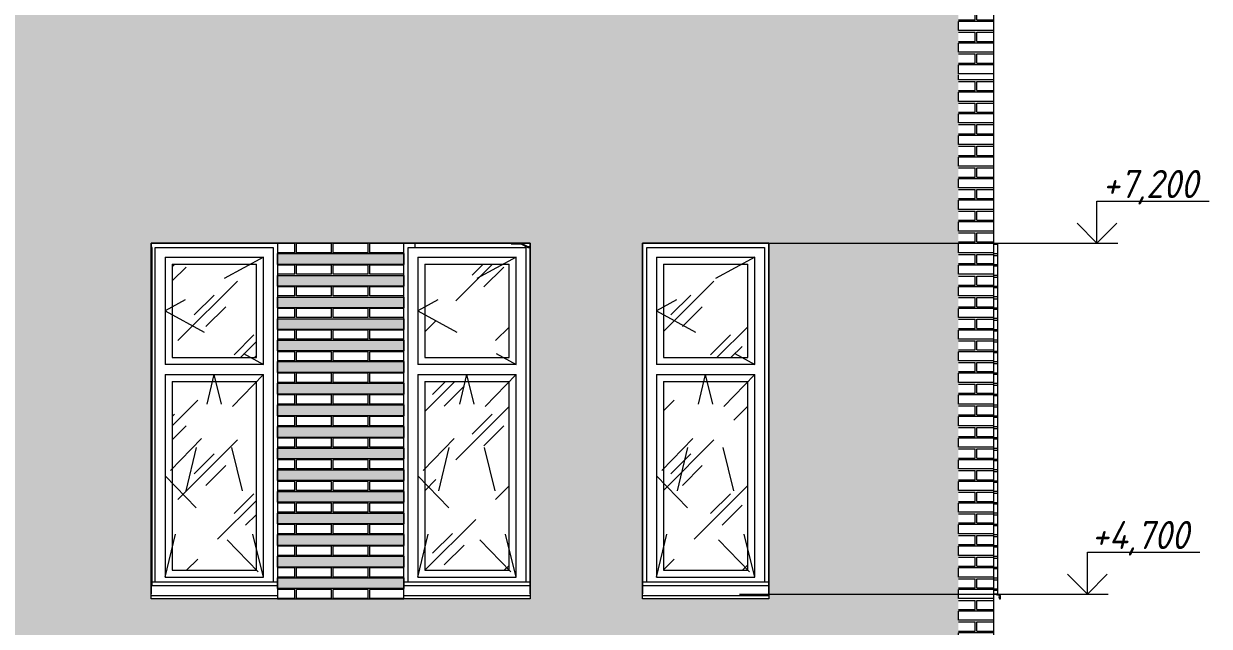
# Model space of a CAD drawing. Header units: millimetres. Extents: x 3914 to 319671, y -18248 to 19136.
# Drawn here: x 157616 to 166061, y 4471 to 8763 of the extents above; entities that cross this region are included whole.
import ezdxf

# ---------------------------------------------------------------- set-up
doc = ezdxf.new("R2010")
doc.units = ezdxf.units.MM
doc.linetypes.add('Штрих', pattern=[635, 317.5, -317.5])
for name, color, linetype, lineweight in [('A-GENM', 7, 'Continuous', 9), ('A-GLAZ', 7, 'Continuous', 9), ('A-GLAZ-1', 7, 'Continuous', 5), ('A-GLAZ-2', 7, 'Штрих', 5), ('A-WALL', 7, 'Continuous', 5), ('A-WALL-PATT', 7, 'Continuous', 5), ('G-ANNO-DIMS', 7, 'Continuous', 9), ('G-ANNO-DIMS-1', 7, 'Continuous', 20), ('I-WALL', 7, 'Continuous', 5)]:
    doc.layers.add(name, color=color, linetype=linetype, lineweight=lineweight)
doc.styles.add('ISOCPEUR_I_3', font='isocpeui.ttf', dxfattribs={"width": 0.9, "height": 200})
pattern_1 = [(180, (164523.65, 4271), (-2e-14, -154), [125, -137]), (90, (164523.65, 4206), (-262, 2e-14), [65, -89]), (180, (164523.65, 4206), (-2e-14, -154), [125, -137]), (90, (164535.65, 4206), (-262, 2e-14), [65, -89]), (180, (164660.65, 4206), (-2e-14, -154), [125, -137]), (180, (164660.65, 4271), (-2e-14, -154), [125, -137]), (90, (164404.65, 4283), (-262, 2e-14), [65, -89]), (90, (164654.65, 4283), (-262, 2e-14), [65, -89]), (0, (164404.65, 4283), (0, -154), [250, -12]), (0, (164404.65, 4348), (0, -154), [250, -12])]
pattern_2 = [(180, (164523.65, 8471), (-2e-14, -154), [125, -137]), (90, (164523.65, 8406), (-262, 2e-14), [65, -89]), (180, (164523.65, 8406), (-2e-14, -154), [125, -137]), (90, (164535.65, 8406), (-262, 2e-14), [65, -89]), (180, (164660.65, 8406), (-2e-14, -154), [125, -137]), (180, (164660.65, 8471), (-2e-14, -154), [125, -137]), (90, (164404.65, 8483), (-262, 2e-14), [65, -89]), (90, (164654.65, 8483), (-262, 2e-14), [65, -89]), (0, (164404.65, 8483), (0, -154), [250, -12]), (0, (164404.65, 8548), (0, -154), [250, -12])]
pattern_3 = [(45, (66990.3, 100), (-282.8427, 282.8427), [200, -600]), (45, (66790.3, 0), (-282.8427, 282.8427), [600, -200]), (45, (67190.3, -100), (-282.8427, 282.8427), [200, -600])]

# ---------------------------------------------------------------- blocks, each defined once
blk = doc.blocks.new('Окно_СКБ_1Ст_БезПР - ОК-6__л__900х2500_h_ с форточкой_Вестибюль_ залы ДОО-V4-АР2_ТР1_Фасад 1-___')
at = {"layer": 'A-GLAZ-1'}
h = blk.add_hatch(dxfattribs=at)
h.set_pattern_fill('FP_27', color=256, style=0, pattern_type=2)
h.set_pattern_definition(pattern_3)
h.paths.add_polyline_path([(121637.5, 6385), (121880, 6385), (121880, 7050), (121280, 7050), (121280, 6385)], flags=0)
h = blk.add_hatch(dxfattribs=at)
h.set_pattern_fill('FP_27', color=256, style=0, pattern_type=2)
h.set_pattern_definition(pattern_3)
h.paths.add_polyline_path([(121637.5, 4870), (121880, 4870), (121880, 6215), (121280, 6215), (121280, 4870)], flags=0)
for p, q in [((122030, 7200), (121130, 7200)), ((122030, 4702.5), (122030, 7200)), ((121130, 7127), (121130, 7047.1)), ((121160, 4785), (121160, 7170)), ((121160, 7170), (122000, 7170)), ((121230, 7100), (121230, 6335)), ((121230, 7100), (121930, 7100)), ((121930, 6335), (121930, 7100)), ((122000, 7170), (122000, 4785)), ((121280, 7050), (121280, 6385)), ((121280, 7050), (121880, 7050)), ((121880, 6385), (121880, 7050)), ((121130, 6970.1), (121130, 6893.1)), ((121130, 6816.1), (121130, 6739.1)), ((121130, 6662.1), (121130, 6585.1)), ((121130, 6508.1), (121130, 6433.1)), ((121130, 6356.1), (121130, 6279.1)), ((121930, 6335), (121230, 6335)), ((121280, 6385), (121880, 6385)), ((121230, 6265), (121230, 4820)), ((121230, 6265), (121930, 6265)), ((121930, 4820), (121930, 6265)), ((121130, 6202.1), (121130, 6124.5)), ((121280, 6215), (121280, 4870)), ((121280, 6215), (121880, 6215)), ((121880, 4870), (121880, 6215)), ((121130, 6047.5), (121130, 5971.1)), ((121130, 5894.1), (121130, 5816.9)), ((121130, 5739.9), (121130, 5662.9)), ((121130, 5585.9), (121130, 5508.8)), ((121130, 5431.8), (121130, 5355)), ((121130, 5278), (121130, 5201.5)), ((121130, 5124.5), (121130, 5047)), ((121130, 4970), (121130, 4893.1)), ((121130, 4816.1), (121130, 4740.4)), ((121230, 4820), (121930, 4820)), ((121280, 4870), (121880, 4870))]:
    blk.add_line(p, q, dxfattribs=at)
at = {"layer": 'A-GLAZ-2'}
for p, q in [((121930, 7100), (121230, 6717.5)), ((121230, 6717.5), (121930, 6335)), ((121230, 4820), (121580, 6265)), ((121930, 6265), (121230, 5542.5)), ((121930, 4820), (121580, 6265)), ((121230, 5542.5), (121930, 4820))]:
    blk.add_line(p, q, dxfattribs=at)
blk = doc.blocks.new('Окно_СКБ_1Ст_БезПР - ОК-6__л__900х2500_h_ с форточкой_Вестибюль_ залы ДОО-V48-АР2_ТР1_Фасад 1-___')
at = {"layer": 'A-GLAZ-1'}
h = blk.add_hatch(dxfattribs=at)
h.set_pattern_fill('FP_27', color=256, style=0, pattern_type=2)
h.set_pattern_definition(pattern_3)
h.paths.add_polyline_path([(119480, 6385), (120080, 6385), (120080, 7050), (119480, 7050), (119480, 6577.8)], flags=0)
h = blk.add_hatch(dxfattribs=at)
h.set_pattern_fill('FP_27', color=256, style=0, pattern_type=2)
h.set_pattern_definition(pattern_3)
h.paths.add_polyline_path([(119480, 4870), (120080, 4870), (120080, 6215), (119480, 6215), (119480, 5404.6)], flags=0)
for p, q in [((119330, 7200), (119330, 4702.5)), ((120230, 7200), (119330, 7200)), ((119360, 4785), (119360, 7170)), ((119360, 7170), (120200, 7170)), ((119430, 7100), (119430, 6335)), ((119430, 7100), (120130, 7100)), ((120130, 6335), (120130, 7100)), ((120200, 7170), (120200, 4785)), ((120230, 7047.1), (120230, 7127)), ((119480, 7050), (119480, 6385)), ((119480, 7050), (120080, 7050)), ((120080, 6385), (120080, 7050)), ((120230, 6893.1), (120230, 6970.1)), ((120230, 6739.1), (120230, 6816.1)), ((120230, 6585.1), (120230, 6662.1)), ((120230, 6433.1), (120230, 6508.1)), ((120130, 6335), (119430, 6335)), ((119480, 6385), (120080, 6385)), ((120230, 6279.1), (120230, 6356.1)), ((119430, 6265), (119430, 4820)), ((119430, 6265), (120130, 6265)), ((120130, 4820), (120130, 6265)), ((119480, 6215), (119480, 4870)), ((119480, 6215), (120080, 6215)), ((120080, 4870), (120080, 6215)), ((120230, 6124.5), (120230, 6202.1)), ((120230, 5971.1), (120230, 6047.5)), ((120230, 5816.9), (120230, 5894.1)), ((120230, 5662.9), (120230, 5739.9)), ((120230, 5508.8), (120230, 5585.9)), ((120230, 5355), (120230, 5431.8)), ((120230, 5201.5), (120230, 5278)), ((120230, 5047), (120230, 5124.5)), ((120230, 4893.1), (120230, 4970)), ((119430, 4820), (120130, 4820)), ((119480, 4870), (120080, 4870)), ((120230, 4740.4), (120230, 4816.1))]:
    blk.add_line(p, q, dxfattribs=at)
at = {"layer": 'A-GLAZ-2'}
for p, q in [((120130, 7100), (119430, 6717.5)), ((119430, 6717.5), (120130, 6335)), ((119430, 4820), (119780, 6265)), ((120130, 6265), (119430, 5542.5)), ((120130, 4820), (119780, 6265)), ((119430, 5542.5), (120130, 4820))]:
    blk.add_line(p, q, dxfattribs=at)
blk = doc.blocks.new('Окно_СКБ_1Ст_БезПР - ОК-6__л__900х2500_h_ с форточкой_Вестибюль_ залы ДОО-V58-АР2_ТР1_Фасад 1-___')
at = {"layer": 'A-GLAZ-1'}
h = blk.add_hatch(dxfattribs=at)
h.set_pattern_fill('FP_27', color=256, style=0, pattern_type=2)
h.set_pattern_definition(pattern_3)
h.paths.add_polyline_path([(123169.8, 6385), (123580, 6385), (123580, 7050), (122980, 7050), (122980, 6385)], flags=0)
h = blk.add_hatch(dxfattribs=at)
h.set_pattern_fill('FP_27', color=256, style=0, pattern_type=2)
h.set_pattern_definition(pattern_3)
h.paths.add_polyline_path([(123580, 4870), (123580, 6215), (122980, 6215), (122980, 4870), (123169.8, 4870)], flags=0)
for p, q in [((122830, 7200), (122830, 4702.5)), ((123730, 7200), (122830, 7200)), ((123730, 4702.5), (123730, 7200)), ((122860, 4785), (122860, 7170)), ((122860, 7170), (123700, 7170)), ((122930, 7100), (122930, 6335)), ((122930, 7100), (123630, 7100)), ((123630, 6335), (123630, 7100)), ((123700, 7170), (123700, 4785)), ((122980, 7050), (122980, 6385)), ((122980, 7050), (123580, 7050)), ((123580, 6385), (123580, 7050)), ((123630, 6335), (122930, 6335)), ((122980, 6385), (123580, 6385)), ((122930, 6265), (122930, 4820)), ((122930, 6265), (123630, 6265)), ((123630, 4820), (123630, 6265)), ((122980, 6215), (122980, 4870)), ((122980, 6215), (123580, 6215)), ((123580, 4870), (123580, 6215)), ((122930, 4820), (123630, 4820)), ((122980, 4870), (123580, 4870))]:
    blk.add_line(p, q, dxfattribs=at)
at = {"layer": 'A-GLAZ-2'}
for p, q in [((123630, 7100), (122930, 6717.5)), ((122930, 6717.5), (123630, 6335)), ((122930, 4820), (123280, 6265)), ((123630, 6265), (122930, 5542.5)), ((123630, 4820), (123280, 6265)), ((122930, 5542.5), (123630, 4820))]:
    blk.add_line(p, q, dxfattribs=at)
blk = doc.blocks.new('Фахверк_Влож_Полоса верхняя - Полоса верхняя_Фахверка-V124-АР2_ТР1_Фасад 1-___')
at = {"layer": 'A-GENM'}
for p, q in [((119336, 7175), (119330, 7175)), ((119330, 7170), (119336, 7170)), ((119336, 7170), (119336, 7175))]:
    blk.add_line(p, q, dxfattribs=at)
blk = doc.blocks.new('Фахверк_Влож_Уголок - Уголок_Фахверка-V125-АР2_ТР1_Фасад 1-___')
at = {"layer": 'A-GENM'}
for p, q in [((119330, 7170), (119336, 7170)), ((119336, 7170), (119336, 4758.8))]:
    blk.add_line(p, q, dxfattribs=at)
blk = doc.blocks.new('Фахверк_Влож_Полоса верхняя - Полоса верхняя_Фахверка-V111-АР2_ТР1_Фасад 1-___')
at = {"layer": 'A-GENM'}
for p, q in [((96944, 3000), (96944, 2995)), ((96944, 2995), (97012.8, 2995)), ((97012.8, 2995), (97064, 2970)), ((97065.2, 2975), (97014, 3000)), ((97064, 2970), (97080, 2970)), ((97080, 2975), (97065.2, 2975))]:
    blk.add_line(p, q, dxfattribs=at)
blk = doc.blocks.new('WNW_Отлив - Отлив_металлический-V215-АР2_ТР1_Фасад 1-___')
at = {"layer": 'A-GLAZ-1'}
for p, q in [((120230, 4785), (119336, 4785)), ((120230, 4760), (119336, 4760)), ((119330, 4691), (119330, 4702.5)), ((119330, 4666), (119330, 4691)), ((119330, 4691), (120230, 4691)), ((120230, 4666), (119330, 4666)), ((120230, 4695.6), (120230, 4691)), ((120230, 4691), (120230, 4666))]:
    blk.add_line(p, q, dxfattribs=at)
blk = doc.blocks.new('WNW_Отлив - Отлив_металлический-V185-АР2_ТР1_Фасад 1-___')
at = {"layer": 'A-GLAZ-1'}
for p, q in [((51910, 9285), (51010, 9285)), ((51910, 9260), (51010, 9260)), ((51010, 9191), (51010, 9195.6)), ((51010, 9166), (51010, 9191)), ((51010, 9191), (51910, 9191)), ((51910, 9166), (51010, 9166)), ((51910, 9202.5), (51910, 9191)), ((51910, 9191), (51910, 9166))]:
    blk.add_line(p, q, dxfattribs=at)
blk = doc.blocks.new('WNW_Отлив - Отлив_металлический-V187-АР2_ТР1_Фасад 1-___')
at = {"layer": 'A-GLAZ-1'}
for p, q in [((67060, 9285), (66160, 9285)), ((67060, 9260), (66160, 9260)), ((66160, 9191), (66160, 9202.5)), ((66160, 9166), (66160, 9191)), ((66160, 9191), (67060, 9191)), ((67060, 9166), (66160, 9166)), ((67060, 9202.5), (67060, 9191)), ((67060, 9191), (67060, 9166))]:
    blk.add_line(p, q, dxfattribs=at)
blk = doc.blocks.new('WNW_Отлив - Отлив_металлический-V222-АР2_ТР1_Фасад 1-___')
at = {"layer": 'A-GLAZ-1'}
for p, q in [((125380, 4691), (125330, 4702.5)), ((125330, 4701.5), (125379, 4690.2)), ((125369.8, 4680.4), (125368.9, 4680.1)), ((125368.9, 4680.1), (125374, 4666)), ((125374.7, 4667), (125369.8, 4680.4)), ((125374, 4666), (125380, 4666)), ((125379, 4667), (125374.7, 4667)), ((125379, 4690.2), (125379, 4667)), ((125380, 4666), (125380, 4691))]:
    blk.add_line(p, q, dxfattribs=at)
blk = doc.blocks.new('Высотные отметки - Стрелка_Верх-17668718-АР2_ТР1_Фасад 1-___')
at = {"layer": 'G-ANNO-DIMS'}
for p, q in [((-894.2, 12000), (-1694.2, 12000)), ((-894.2, 11700), (-894.2, 12000)), ((-742.6, 11700), (-1042.6, 11700))]:
    blk.add_line(p, q, dxfattribs=at)
at = {"layer": 'G-ANNO-DIMS-1'}
for q in [(-1035.7, 11841.4), (-752.8, 11841.4)]:
    blk.add_line((-894.2, 11700), q, dxfattribs=at)

msp = doc.modelspace()

# ---------------------------------------------------------------- hatches: boundary and pattern name
at = {"layer": 'A-WALL-PATT'}
h = msp.add_hatch(dxfattribs=at)
h.set_pattern_fill('FP_21', color=256, style=0, pattern_type=2)
h.set_pattern_definition(pattern_2)
h.paths.add_polyline_path([(128303.7, 8400), (164273.7, 8400), (164273.7, 13776), (128303.7, 13774.9), (128303.7, 10879.6)], flags=0)
h.paths.add_polyline_path([(156234.4, 8866), (156223.7, 8867), (156223.7, 8900), (155173.7, 8900), (155173.7, 8866), (152873.7, 8867), (152873.7, 11400), (157123.7, 11400), (157123.7, 8866), (156771.1, 8866)], flags=0)
h.paths.add_polyline_path([(140023.7, 8866), (137323.7, 8867), (137323.7, 11400), (140023.7, 11400), (140023.7, 8867)], flags=0)
h.paths.add_polyline_path([(132516.3, 8866), (131923.7, 8867), (131923.7, 8900), (131123.7, 8900), (131123.7, 8866), (130223.7, 8867), (130223.7, 11400), (136273.7, 11400), (136273.7, 8866), (133973.7, 8867), (133973.7, 8900), (132823.7, 8900), (132823.7, 8866)], flags=0)
h.paths.add_polyline_path([(159423.7, 8866), (158523.7, 8867), (158523.7, 11400), (162923.7, 11400), (162923.7, 8866), (160623.7, 8867), (160622.7, 8900), (159423.7, 8900), (159423.7, 8867)], flags=0)
h.paths.add_polyline_path([(145508.5, 8866), (145423.7, 8867), (145423.7, 8900), (144373.7, 8900), (144373.7, 8866), (142073.7, 8867), (142073.7, 11400), (146323.7, 11400), (146323.7, 8866)], flags=0)
h.paths.add_polyline_path([(151637.6, 8866), (150823.7, 8867), (150823.7, 11400), (151723.7, 11400), (151723.7, 8866)], flags=0)
h.paths.add_polyline_path([(148123.7, 8866), (147223.7, 8867), (147223.7, 11400), (149923.7, 11400), (149923.7, 8866), (148383.1, 8866)], flags=0)
h = msp.add_hatch(dxfattribs=at)
h.set_pattern_fill('FP_21', color=256, style=0, pattern_type=2)
h.set_pattern_definition(pattern_2)
h.paths.add_polyline_path([(164423.7, 8400), (164523.7, 8400), (164523.7, 13776), (164273.7, 13776), (164273.7, 8400)], flags=0)
h = msp.add_hatch(dxfattribs=at)
h.set_pattern_fill('FP_17', color=256, style=0, pattern_type=2)
h.set_pattern_definition(pattern_1)
h.paths.add_polyline_path([(128303.7, 4200), (164273.7, 4200), (164273.7, 8400), (128303.7, 8400), (128303.7, 4622.4)], flags=0)
h.paths.add_polyline_path([(152873.7, 4666), (152873.7, 4700), (151723.7, 4700), (151723.7, 4666), (149423.7, 4667), (149423.7, 7200), (153773.7, 7200), (153773.7, 4666), (153169.8, 4666)], flags=0)
h.paths.add_polyline_path([(148123.7, 4666), (147223.7, 4667), (147223.7, 7200), (148123.7, 7200), (148123.7, 4667)], flags=0)
h.paths.add_polyline_path([(134426.9, 4666), (131923.7, 4667), (131923.7, 7200), (134873.7, 7200), (134873.7, 4666), (134782.7, 4666)], flags=0)
h.paths.add_polyline_path([(162923.7, 4666), (162023.7, 4667), (162023.7, 7200), (162923.7, 7200), (162923.7, 4667)], flags=0)
h.paths.add_polyline_path([(161223.7, 4666), (158523.7, 4667), (158523.7, 7200), (161223.7, 7200), (161223.7, 4667)], flags=0)
h.paths.add_polyline_path([(139123.7, 4666), (139123.7, 4700), (138223.7, 4700), (138223.7, 4666), (135923.7, 4667), (135923.7, 7200), (140023.7, 7200), (140023.7, 4666), (139226.7, 4666)], flags=0)
h.paths.add_polyline_path([(130931.9, 4666), (130223.7, 4667), (130223.7, 7200), (131123.7, 7200), (131123.7, 4666)], flags=0)
h.paths.add_polyline_path([(142954.7, 4666), (142073.7, 4667), (142073.7, 7200), (146323.7, 7200), (146323.7, 4666), (144023.7, 4667), (144023.1, 4700), (142973.7, 4700), (142973.7, 4666)], flags=0)
h.paths.add_polyline_path([(157123.7, 4666), (154823.7, 4667), (154823.7, 7200), (157123.7, 7200), (157123.7, 4667)], flags=0)
h = msp.add_hatch(dxfattribs=at)
h.set_pattern_fill('FP_17', color=256, style=0, pattern_type=2)
h.set_pattern_definition(pattern_1)
h.paths.add_polyline_path([(164423.7, 4200), (164523.7, 4200), (164523.7, 8400), (164273.7, 8400), (164273.7, 4200)], flags=0)
h = msp.add_hatch(dxfattribs=at)
h.set_pattern_fill('FP_73', color=256, style=0, pattern_type=2)
h.set_pattern_definition([(180, (159808.38, 4271.04), (-2e-14, -154), [125, -137]), (90, (159808.38, 4206.04), (-262, 2e-14), [65, -89]), (180, (159808.38, 4206.04), (-2e-14, -154), [125, -137]), (90, (159820.38, 4206.04), (-262, 2e-14), [65, -89]), (180, (159945.38, 4206.04), (-2e-14, -154), [125, -137]), (180, (159945.38, 4271.04), (-2e-14, -154), [125, -137]), (90, (159689.38, 4283.04), (-262, 2e-14), [65, -89]), (90, (159939.38, 4283.04), (-262, 2e-14), [65, -89]), (0, (159689.38, 4283.04), (0, -154), [250, -12]), (0, (159689.38, 4348.04), (0, -154), [250, -12])])
h.paths.add_polyline_path([(160323.7, 4666), (160323.7, 4740.4), (159423.7, 4740.4), (159423.7, 4666), (160065, 4666)], flags=0)
h.paths.add_polyline_path([(159423.7, 4816.1), (160323.7, 4816.1), (160323.7, 4893.1), (159423.7, 4893.1)], flags=0)
h.paths.add_polyline_path([(160065, 4970), (160323.7, 4970), (160323.7, 5047), (159423.7, 5047), (159423.7, 4970)], flags=0)
h.paths.add_polyline_path([(159423.7, 5124.5), (160323.7, 5124.5), (160323.7, 5201.5), (159423.7, 5201.5)], flags=0)
h.paths.add_polyline_path([(160065, 5278), (160323.7, 5278), (160323.7, 5355), (159423.7, 5355), (159423.7, 5278)], flags=0)
h.paths.add_polyline_path([(160256.6, 5431.8), (160323.7, 5431.8), (160323.7, 5508.8), (159423.7, 5508.8), (159423.7, 5431.8), (160065, 5431.8)], flags=0)
h.paths.add_polyline_path([(160323.7, 5585.9), (160323.7, 5662.9), (159423.7, 5662.9), (159423.7, 5585.9), (160256.6, 5585.9)], flags=0)
h.paths.add_polyline_path([(160065, 5739.9), (160323.7, 5739.9), (160323.7, 5816.9), (159423.7, 5816.9), (159423.7, 5739.9)], flags=0)
h.paths.add_polyline_path([(160065, 5894.1), (160323.7, 5894.1), (160323.7, 5971.1), (159423.7, 5971.1), (159423.7, 5894.1)], flags=0)
h.paths.add_polyline_path([(160323.7, 6047.5), (160323.7, 6124.5), (159423.7, 6124.5), (159423.7, 6047.5), (160065, 6047.5)], flags=0)
h.paths.add_polyline_path([(160065, 6202.1), (160323.7, 6202.1), (160323.7, 6279.1), (159423.7, 6279.1), (159423.7, 6202.1)], flags=0)
h.paths.add_polyline_path([(160065, 6356.1), (160323.7, 6356.1), (160323.7, 6433.1), (159423.7, 6433.1), (159423.7, 6356.1)], flags=0)
h.paths.add_polyline_path([(160065, 6508.1), (160323.7, 6508.1), (160323.7, 6585.1), (159423.7, 6585.1), (159423.7, 6508.1)], flags=0)
h.paths.add_polyline_path([(160065, 6662.1), (160323.7, 6662.1), (160323.7, 6739.1), (159423.7, 6739.1), (159423.7, 6662.1)], flags=0)
h.paths.add_polyline_path([(159423.7, 6816.1), (160323.7, 6816.1), (160323.7, 6893.1), (159423.7, 6893.1)], flags=0)
h.paths.add_polyline_path([(159423.7, 6970.1), (160323.7, 6970.1), (160323.7, 7047.1), (159423.7, 7047.1)], flags=0)
h.paths.add_polyline_path([(160323.7, 7127), (160323.7, 7200), (159423.7, 7200), (159423.7, 7127)], flags=0)
h = msp.add_hatch(dxfattribs=at)
h.set_pattern_fill('FP_91', color=256, style=0, pattern_type=2)
h.set_pattern_definition([(180, (163421.15, 4263.5), (-2e-14, -154), [125, -137]), (90, (163421.15, 4198.5), (-262, 2e-14), [65, -89]), (180, (163421.15, 4198.5), (-2e-14, -154), [125, -137]), (90, (163433.15, 4198.5), (-262, 2e-14), [65, -89]), (180, (163558.15, 4198.5), (-2e-14, -154), [125, -137]), (180, (163558.15, 4263.5), (-2e-14, -154), [125, -137]), (90, (163302.15, 4275.5), (-262, 2e-14), [65, -89]), (90, (163552.15, 4275.5), (-262, 2e-14), [65, -89]), (0, (163302.15, 4275.5), (0, -154), [250, -12]), (0, (163302.15, 4340.5), (0, -154), [250, -12])])
h.paths.add_polyline_path([(164523.7, 4700), (164530.2, 4700), (164523.7, 4701.5)], flags=0)
h.paths.add_polyline_path([(164553.7, 4700), (164553.7, 7200), (164523.7, 7200), (164523.7, 4702.5), (164534.7, 4700)], flags=0)
h = msp.add_hatch(dxfattribs=at)
h.set_pattern_fill('FP_96', color=256, style=0, pattern_type=2)
h.set_pattern_definition([(180, (161377.4, -2041.74), (-2e-14, -154), [125, -137]), (90, (161377.4, -2106.74), (-262, 2e-14), [65, -89]), (180, (161377.4, -2106.74), (-2e-14, -154), [125, -137]), (90, (161389.4, -2106.74), (-262, 2e-14), [65, -89]), (180, (161514.4, -2106.74), (-2e-14, -154), [125, -137]), (180, (161514.4, -2041.74), (-2e-14, -154), [125, -137]), (90, (161258.4, -2029.74), (-262, 2e-14), [65, -89]), (90, (161508.4, -2029.74), (-262, 2e-14), [65, -89]), (0, (161258.4, -2029.74), (0, -154), [250, -12]), (0, (161258.4, -1964.74), (0, -154), [250, -12])])
h.paths.add_polyline_path([(159423.7, 4740.4), (160323.7, 4740.4), (160323.7, 4816.1), (159423.7, 4816.1)], flags=0)
h.paths.add_polyline_path([(132823.7, 4740.4), (133973.7, 4740.4), (133973.7, 4816.1), (132823.7, 4816.1)], flags=0)
h.paths.add_polyline_path([(159423.7, 4893.1), (160323.7, 4893.1), (160323.7, 4970), (159423.7, 4970)], flags=0)
h.paths.add_polyline_path([(133884.8, 4893.1), (133973.7, 4893.1), (133973.7, 4970), (132823.7, 4970), (132823.7, 4893.1), (133250.4, 4893.1)], flags=0)
h.paths.add_polyline_path([(159423.7, 5047), (160323.7, 5047), (160323.7, 5124.5), (159423.7, 5124.5)], flags=0)
h.paths.add_polyline_path([(133973.7, 5047), (133973.7, 5124.5), (132823.7, 5124.5), (132823.7, 5047), (133814, 5047)], flags=0)
h.paths.add_polyline_path([(159423.7, 5201.5), (160323.7, 5201.5), (160323.7, 5278), (159423.7, 5278)], flags=0)
h.paths.add_polyline_path([(133250.4, 5201.5), (133973.7, 5201.5), (133973.7, 5278), (132823.7, 5278), (132823.7, 5201.5)], flags=0)
h.paths.add_polyline_path([(133672.3, 5355), (133973.7, 5355), (133973.7, 5431.8), (132823.7, 5431.8), (132823.7, 5355), (133250.4, 5355)], flags=0)
h.paths.add_polyline_path([(159423.7, 5355), (160323.7, 5355), (160323.7, 5431.8), (159423.7, 5431.8), (159423.7, 5404.6)], flags=0)
h.paths.add_polyline_path([(160065, 5508.8), (160323.7, 5508.8), (160323.7, 5585.9), (159423.7, 5585.9), (159423.7, 5508.8), (160032.5, 5508.8)], flags=0)
h.paths.add_polyline_path([(133250.4, 5508.8), (133973.7, 5508.8), (133973.7, 5585.9), (132823.7, 5585.9), (132823.7, 5508.8)], flags=0)
h.paths.add_polyline_path([(160323.7, 5662.9), (160323.7, 5739.9), (159423.7, 5739.9), (159423.7, 5662.9), (160065, 5662.9)], flags=0)
h.paths.add_polyline_path([(133530.7, 5662.9), (133973.7, 5662.9), (133973.7, 5739.9), (132823.7, 5739.9), (132823.7, 5662.9), (133250.4, 5662.9)], flags=0)
h.paths.add_polyline_path([(159921.6, 5816.9), (160323.7, 5816.9), (160323.7, 5894.1), (159423.7, 5894.1), (159423.7, 5816.9)], flags=0)
h.paths.add_polyline_path([(132823.7, 5816.9), (133973.7, 5816.9), (133973.7, 5894.1), (132823.7, 5894.1)], flags=0)
h.paths.add_polyline_path([(160323.7, 5971.1), (160323.7, 6047.5), (159423.7, 6047.5), (159423.7, 5971.1), (160065, 5971.1)], flags=0)
h.paths.add_polyline_path([(132823.7, 5971.1), (133973.7, 5971.1), (133973.7, 6047.5), (132823.7, 6047.5)], flags=0)
h.paths.add_polyline_path([(159810.8, 6124.5), (160323.7, 6124.5), (160323.7, 6202.1), (159423.7, 6202.1), (159423.7, 6124.5)], flags=0)
h.paths.add_polyline_path([(133973.7, 6124.5), (133973.7, 6202.1), (132823.7, 6202.1), (132823.7, 6124.5), (133318.4, 6124.5)], flags=0)
h.paths.add_polyline_path([(160323.7, 6279.1), (160323.7, 6356.1), (159423.7, 6356.1), (159423.7, 6279.1), (160065, 6279.1)], flags=0)
h.paths.add_polyline_path([(133250.4, 6279.1), (133973.7, 6279.1), (133973.7, 6356.1), (132823.7, 6356.1), (132823.7, 6279.1), (133247.3, 6279.1)], flags=0)
h.paths.add_polyline_path([(132823.7, 6433.1), (133973.7, 6433.1), (133973.7, 6508.1), (132823.7, 6508.1)], flags=0)
h.paths.add_polyline_path([(160065, 6433.1), (160323.7, 6433.1), (160323.7, 6508.1), (159423.7, 6508.1), (159423.7, 6433.1), (159699.7, 6433.1)], flags=0)
h.paths.add_polyline_path([(133106.5, 6585.1), (133973.7, 6585.1), (133973.7, 6662.1), (132823.7, 6662.1), (132823.7, 6585.1)], flags=0)
h.paths.add_polyline_path([(159423.7, 6585.1), (160323.7, 6585.1), (160323.7, 6662.1), (159423.7, 6662.1)], flags=0)
h.paths.add_polyline_path([(133973.7, 6739.1), (133973.7, 6816.1), (132823.7, 6816.1), (132823.7, 6739.1), (133250.4, 6739.1)], flags=0)
h.paths.add_polyline_path([(159589.6, 6739.1), (160323.7, 6739.1), (160323.7, 6816.1), (159423.7, 6816.1), (159423.7, 6739.1)], flags=0)
h.paths.add_polyline_path([(160323.7, 6893.1), (160323.7, 6970.1), (159423.7, 6970.1), (159423.7, 6893.1), (160065, 6893.1)], flags=0)
h.paths.add_polyline_path([(132823.7, 6893.1), (133973.7, 6893.1), (133973.7, 6970.1), (132823.7, 6970.1), (132823.7, 6968.9)], flags=0)
h.paths.add_polyline_path([(159478.7, 7047.1), (160323.7, 7047.1), (160323.7, 7127), (159423.7, 7127), (159423.7, 7047.1)], flags=0)
h.paths.add_polyline_path([(132894, 7047.1), (133973.7, 7047.1), (133973.7, 7127), (132823.7, 7127), (132823.7, 7047.1)], flags=0)

# ---------------------------------------------------------------- linework, layer by layer
at = {"layer": 'A-WALL'}
for p, q in [((164523.7, 13776), (164523.7, 8400)), ((164523.7, 8400), (164523.7, -81)), ((158523.7, 4702.5), (158523.7, 7200)), ((158523.7, 7200), (159423.7, 7200)), ((160323.7, 7200), (161223.7, 7200)), ((161223.7, 7200), (161223.7, 4702.5)), ((162023.7, 7200), (162923.7, 7200)), ((162023.7, 4702.5), (162023.7, 7200)), ((162923.7, 7200), (162923.7, 4702.5)), ((159423.7, 7127), (159423.7, 7047.1)), ((160323.7, 7047.1), (160323.7, 7127)), ((159423.7, 6970.1), (159423.7, 6893.1)), ((160323.7, 6893.1), (160323.7, 6970.1)), ((159423.7, 6816.1), (159423.7, 6739.1)), ((160323.7, 6739.1), (160323.7, 6816.1)), ((159423.7, 6662.1), (159423.7, 6585.1)), ((160323.7, 6585.1), (160323.7, 6662.1)), ((159423.7, 6508.1), (159423.7, 6433.1)), ((160323.7, 6433.1), (160323.7, 6508.1)), ((159423.7, 6356.1), (159423.7, 6279.1)), ((160323.7, 6279.1), (160323.7, 6356.1)), ((159423.7, 6202.1), (159423.7, 6124.5)), ((160323.7, 6124.5), (160323.7, 6202.1)), ((159423.7, 6047.5), (159423.7, 5971.1)), ((160323.7, 5971.1), (160323.7, 6047.5)), ((159423.7, 5894.1), (159423.7, 5816.9)), ((160323.7, 5816.9), (160323.7, 5894.1)), ((159423.7, 5739.9), (159423.7, 5662.9)), ((160323.7, 5662.9), (160323.7, 5739.9)), ((159423.7, 5585.9), (159423.7, 5508.8)), ((160323.7, 5508.8), (160323.7, 5585.9)), ((159423.7, 5431.8), (159423.7, 5355)), ((160323.7, 5355), (160323.7, 5431.8)), ((159423.7, 5278), (159423.7, 5201.5)), ((160323.7, 5201.5), (160323.7, 5278)), ((159423.7, 5124.5), (159423.7, 5047)), ((160323.7, 5047), (160323.7, 5124.5)), ((159423.7, 4970), (159423.7, 4893.1)), ((160323.7, 4893.1), (160323.7, 4970)), ((159423.7, 4816.1), (159423.7, 4740.4)), ((160323.7, 4740.4), (160323.7, 4816.1))]:
    msp.add_line(p, q, dxfattribs=at)
at = {"layer": 'G-ANNO-DIMS'}
for p, q in [((162398.8, 7200), (165261.2, 7200)), ((162715.7, 4700), (165193.1, 4700))]:
    msp.add_line(p, q, dxfattribs=at)
at = {"layer": 'I-WALL'}
for p, q in [((160323.7, 7200), (159423.7, 7200)), ((159423.7, 7200), (159423.7, 7127)), ((160323.7, 7127), (160323.7, 7200)), ((160403.7, 7170), (160403.7, 7200)), ((164523.7, 7200), (164553.7, 7200)), ((164553.7, 7200), (164553.7, 4700)), ((159423.7, 7127), (160323.7, 7127)), ((160323.7, 7047.1), (159423.7, 7047.1)), ((159423.7, 7047.1), (159423.7, 6970.1)), ((160323.7, 6970.1), (160323.7, 7047.1)), ((159423.7, 6970.1), (160323.7, 6970.1)), ((160323.7, 6893.1), (159423.7, 6893.1)), ((159423.7, 6893.1), (159423.7, 6816.1)), ((160323.7, 6816.1), (160323.7, 6893.1)), ((159423.7, 6816.1), (160323.7, 6816.1)), ((160323.7, 6739.1), (159423.7, 6739.1)), ((159423.7, 6739.1), (159423.7, 6662.1)), ((160323.7, 6662.1), (160323.7, 6739.1)), ((159423.7, 6662.1), (160323.7, 6662.1)), ((160323.7, 6585.1), (159423.7, 6585.1)), ((159423.7, 6585.1), (159423.7, 6508.1)), ((159423.7, 6508.1), (160323.7, 6508.1)), ((160323.7, 6508.1), (160323.7, 6585.1)), ((160323.7, 6433.1), (159423.7, 6433.1)), ((159423.7, 6433.1), (159423.7, 6356.1)), ((160323.7, 6356.1), (160323.7, 6433.1)), ((159423.7, 6356.1), (160323.7, 6356.1)), ((160323.7, 6279.1), (159423.7, 6279.1)), ((159423.7, 6279.1), (159423.7, 6202.1)), ((160323.7, 6202.1), (160323.7, 6279.1)), ((159423.7, 6202.1), (160323.7, 6202.1)), ((160323.7, 6124.5), (159423.7, 6124.5)), ((159423.7, 6124.5), (159423.7, 6047.5)), ((160323.7, 6047.5), (160323.7, 6124.5)), ((159423.7, 6047.5), (160323.7, 6047.5)), ((160323.7, 5971.1), (159423.7, 5971.1)), ((159423.7, 5971.1), (159423.7, 5894.1)), ((160323.7, 5894.1), (160323.7, 5971.1)), ((159423.7, 5894.1), (160323.7, 5894.1)), ((160323.7, 5816.9), (159423.7, 5816.9)), ((159423.7, 5816.9), (159423.7, 5739.9)), ((160323.7, 5739.9), (160323.7, 5816.9)), ((159423.7, 5739.9), (160323.7, 5739.9)), ((160323.7, 5662.9), (159423.7, 5662.9)), ((159423.7, 5662.9), (159423.7, 5585.9)), ((160323.7, 5585.9), (160323.7, 5662.9)), ((159423.7, 5585.9), (160323.7, 5585.9)), ((160323.7, 5508.8), (159423.7, 5508.8)), ((159423.7, 5508.8), (159423.7, 5431.8)), ((160323.7, 5431.8), (160323.7, 5508.8)), ((159423.7, 5431.8), (160323.7, 5431.8)), ((160323.7, 5355), (159423.7, 5355)), ((159423.7, 5355), (159423.7, 5278)), ((160323.7, 5278), (160323.7, 5355)), ((159423.7, 5278), (160323.7, 5278)), ((160323.7, 5201.5), (159423.7, 5201.5)), ((159423.7, 5201.5), (159423.7, 5124.5)), ((160323.7, 5124.5), (160323.7, 5201.5)), ((159423.7, 5124.5), (160323.7, 5124.5)), ((160323.7, 5047), (159423.7, 5047)), ((159423.7, 5047), (159423.7, 4970)), ((160323.7, 4970), (160323.7, 5047)), ((159423.7, 4970), (160323.7, 4970)), ((160323.7, 4893.1), (159423.7, 4893.1)), ((159423.7, 4893.1), (159423.7, 4816.1)), ((159423.7, 4816.1), (160323.7, 4816.1)), ((160323.7, 4816.1), (160323.7, 4893.1)), ((160323.7, 4740.4), (159423.7, 4740.4)), ((159423.7, 4740.4), (159423.7, 4695.6)), ((160323.7, 4695.6), (160323.7, 4740.4)), ((159423.7, 4666), (160323.7, 4666)), ((164530.2, 4700), (164523.7, 4700)), ((164553.7, 4700), (164534.7, 4700))]:
    msp.add_line(p, q, dxfattribs=at)

# ---------------------------------------------------------------- block references
at = {"layer": 'A-GENM'}
for name, p in [('Фахверк_Влож_Полоса верхняя - Полоса верхняя_Фахверка-V111-АР2_ТР1_Фасад 1-___', (64143.7, 4200)), ('Фахверк_Влож_Полоса верхняя - Полоса верхняя_Фахверка-V124-АР2_ТР1_Фасад 1-___', (39193.7, 0)), ('Фахверк_Влож_Уголок - Уголок_Фахверка-V125-АР2_ТР1_Фасад 1-___', (39193.7, 0))]:
    msp.add_blockref(name, p, dxfattribs=at)
at = {"layer": 'A-GLAZ'}
for name, p in [('Окно_СКБ_1Ст_БезПР - ОК-6__л__900х2500_h_ с форточкой_Вестибюль_ залы ДОО-V48-АР2_ТР1_Фасад 1-___', (39193.7, 0)), ('Окно_СКБ_1Ст_БезПР - ОК-6__л__900х2500_h_ с форточкой_Вестибюль_ залы ДОО-V4-АР2_ТР1_Фасад 1-___', (39193.7, 0)), ('Окно_СКБ_1Ст_БезПР - ОК-6__л__900х2500_h_ с форточкой_Вестибюль_ залы ДОО-V58-АР2_ТР1_Фасад 1-___', (39193.7, 0)), ('WNW_Отлив - Отлив_металлический-V215-АР2_ТР1_Фасад 1-___', (39193.7, 0)), ('WNW_Отлив - Отлив_металлический-V185-АР2_ТР1_Фасад 1-___', (109313.7, -4500)), ('WNW_Отлив - Отлив_металлический-V187-АР2_ТР1_Фасад 1-___', (95863.7, -4500)), ('WNW_Отлив - Отлив_металлический-V222-АР2_ТР1_Фасад 1-___', (39193.7, 0))]:
    msp.add_blockref(name, p, dxfattribs=at)
at = {"layer": 'G-ANNO-DIMS', "extrusion": (0, 0, -1)}
for p in [(-164367, -4500), (-164298.9, -7000)]:
    msp.add_blockref('Высотные отметки - Стрелка_Верх-17668718-АР2_ТР1_Фасад 1-___', p, dxfattribs=at)

# ---------------------------------------------------------------- texts
at = {"layer": 'G-ANNO-DIMS', "char_height": 200, "attachment_point": 1, "line_spacing_factor": 1.149209, "style": 'ISOCPEUR_I_3'}
for s, insert, width in [('+7,200', (165300.6, 7721.3), 841.377), ('+4,700', (165222.6, 5221.3), 865.28)]:
    msp.add_mtext(s, dxfattribs=dict(at, insert=insert, width=width))

doc.saveas('drawing.dxf')
